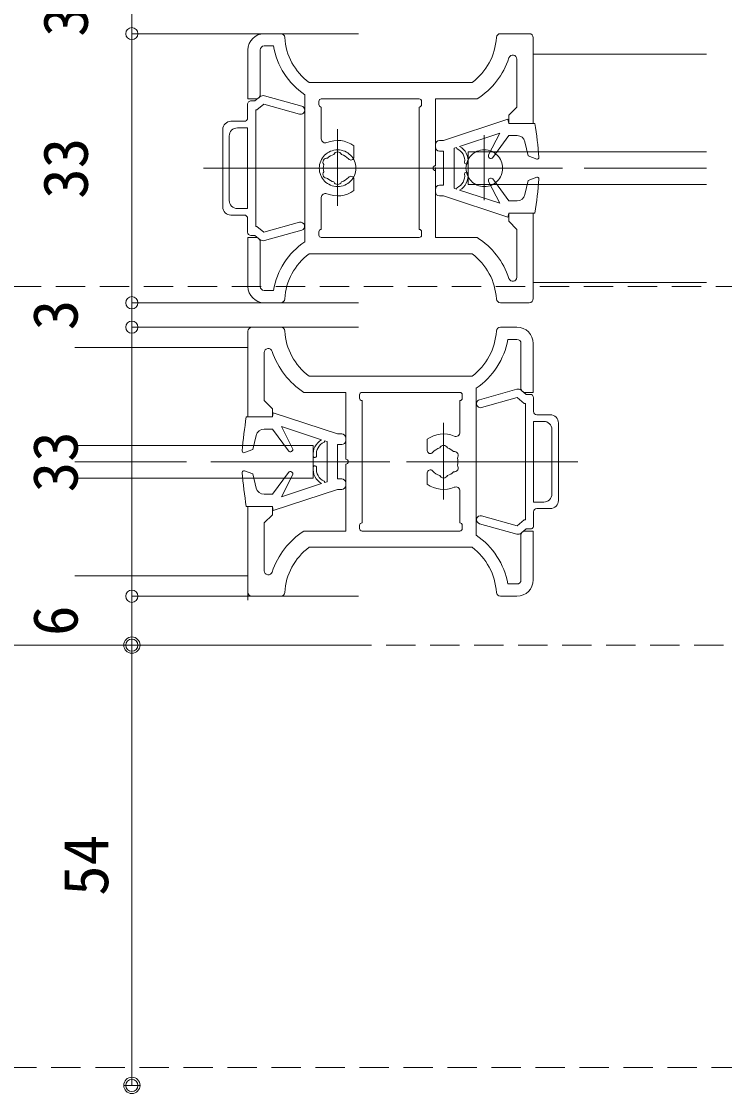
# Model space of a CAD drawing. Units: millimetres on the paper, enlarged 5 times, with parts at other scales. Extents: x -992 to 1008, y -685 to 700.
# Drawn here: x -435.6 to -291.8, y -446 to -226.8 of the extents above; entities that cross this region are included whole.
import ezdxf
from ezdxf.enums import TextEntityAlignment as Align

# ---------------------------------------------------------------- set-up
doc = ezdxf.new("R2010")
doc.units = ezdxf.units.MM
doc.header["$LTSCALE"] = 5
doc.header["$PDMODE"] = 32
doc.header["$PDSIZE"] = 2.5
for name, pattern in [('CHAIN1', [8, 5, -1, 1, -1]), ('DASHED1', [1.8, 1.2, -0.6]), ('DOUBLE_CHAIN1', [8.8, 5, -1, 0.6, -0.6, 0.6, -1])]:
    doc.linetypes.add(name, pattern=pattern)
doc.layers.add('2-0_18', color=7, linetype='Continuous', lineweight=18)
doc.styles.add('ＭＳ ゴシック', font='')
doc.styles.get('ＭＳ ゴシック').set_extended_font_data('MS Gothic')

msp = doc.modelspace()

# ---------------------------------------------------------------- linework, layer by layer
at = {"layer": '2-0_18', "color": 4, "lineweight": 9}
for p, q in [((-413.031, -224.343), (-413.031, -229.343)), ((-413.031, -229.343), (-366.71, -229.343)), ((-413.031, -229.343), (-413.031, -284.343)), ((-413.031, -284.343), (-366.71, -284.343)), ((-413.031, -284.343), (-413.031, -289.343)), ((-413.031, -284.343), (-366.71, -284.343)), ((-413.031, -289.343), (-366.71, -289.343)), ((-413.031, -289.343), (-413.031, -344.343)), ((-413.031, -344.343), (-366.71, -344.343))]:
    msp.add_line(p, q, dxfattribs=at)
at = {"layer": '2-0_18', "color": 4}
for p, q in [((-413.031, -229.343), (-366.71, -229.343)), ((-413.031, -284.343), (-366.71, -284.343)), ((-413.031, -354.343), (-413.031, -284.343)), ((-413.031, -354.343), (-461.046, -354.343)), ((-413.031, -444.343), (-413.031, -354.343)), ((-413.031, -444.343), (-414.698, -444.343))]:
    msp.add_line(p, q, dxfattribs=at)
at = {"layer": '2-0_18'}
for p, q in [((-385.962, -229.343), (-382.602, -229.343)), ((-337.655, -229.343), (-331.795, -229.343)), ((-384.085, -231.843), (-385.962, -231.843)), ((-330.962, -230.177), (-330.962, -247.677)), ((-389.295, -242.677), (-389.295, -232.677)), ((-386.795, -232.677), (-386.795, -241.843)), ((-295.539, -233.51), (-330.962, -233.51)), ((-334.295, -234.548), (-334.295, -244.343)), ((-343.462, -239.343), (-376.795, -239.343)), ((-387.628, -242.677), (-389.295, -242.677)), ((-387.861, -243.093), (-388.698, -243.093)), ((-386.833, -242.24), (-387.861, -243.093)), ((-378.303, -244.173), (-385.925, -242.047)), ((-377.628, -256.343), (-377.628, -241.816)), ((-374.795, -243.843), (-374.795, -243.177)), ((-374.295, -242.677), (-354.295, -242.677)), ((-353.795, -243.843), (-353.795, -243.177)), ((-350.962, -242.677), (-342.423, -242.677)), ((-350.962, -256.343), (-350.962, -242.677)), ((-389.361, -243.826), (-389.361, -244.093)), ((-389.361, -246.593), (-389.361, -244.093)), ((-387.694, -244.927), (-387.46, -244.927)), ((-387.694, -244.927), (-387.694, -268.76)), ((-387.46, -244.927), (-386.037, -243.746)), ((-386.037, -243.746), (-378.751, -245.779)), ((-374.295, -250.843), (-374.295, -244.343)), ((-354.295, -244.343), (-354.295, -269.343)), ((-390.028, -247.26), (-392.779, -247.26)), ((-394.446, -264.76), (-394.446, -248.927)), ((-391.446, -248.593), (-389.361, -248.593)), ((-389.361, -248.593), (-389.361, -265.093)), ((-393.112, -263.427), (-393.112, -250.26)), ((-350.128, -251.177), (-349.295, -251.177)), ((-339.225, -254.638), (-335.962, -250.177)), ((-335.962, -250.177), (-334.276, -250.177)), ((-367.628, -254.557), (-367.628, -252.261)), ((-349.295, -253.343), (-350.128, -253.343)), ((-349.295, -260.343), (-349.295, -253.358)), ((-347.128, -260.942), (-347.128, -252.745)), ((-344.295, -260.177), (-344.295, -253.51)), ((-295.539, -253.51), (-344.295, -253.51)), ((-377.628, -271.871), (-377.628, -257.343)), ((-350.962, -271.01), (-350.962, -257.343)), ((-367.628, -259.129), (-367.628, -261.426)), ((-350.128, -260.343), (-349.295, -260.343)), ((-344.295, -260.177), (-295.539, -260.177)), ((-340.073, -259.572), (-337.795, -264.014)), ((-335.962, -263.51), (-339.225, -259.048)), ((-331.962, -259.343), (-332.655, -262.232)), ((-330.246, -258.698), (-331.962, -259.343)), ((-374.295, -269.343), (-374.295, -262.843)), ((-349.295, -262.51), (-350.128, -262.51)), ((-336.129, -266.843), (-349.295, -262.51)), ((-346.628, -261.107), (-347.128, -260.942)), ((-346.628, -260.976), (-346.628, -261.107)), ((-337.795, -264.014), (-346.013, -261.309)), ((-391.446, -265.093), (-389.361, -265.093)), ((-334.276, -263.51), (-335.962, -263.51)), ((-390.028, -266.427), (-392.788, -266.427)), ((-389.361, -267.093), (-389.361, -268.26)), ((-335.962, -266.01), (-336.129, -266.843)), ((-335.962, -266.01), (-330.629, -266.01)), ((-335.962, -267.677), (-335.962, -266.01)), ((-330.962, -266.01), (-330.962, -283.51)), ((-389.361, -268.26), (-389.361, -269.921)), ((-385.925, -271.64), (-378.303, -269.513)), ((-334.295, -269.343), (-335.962, -267.677)), ((-334.295, -269.343), (-334.295, -279.139)), ((-389.295, -271.01), (-387.628, -271.01)), ((-389.295, -281.01), (-389.295, -271.01)), ((-388.698, -270.593), (-387.861, -270.593)), ((-387.861, -270.593), (-386.833, -271.446)), ((-374.795, -270.51), (-374.795, -269.843)), ((-354.295, -271.01), (-374.295, -271.01)), ((-353.795, -270.51), (-353.795, -269.843)), ((-342.423, -271.01), (-350.962, -271.01)), ((-386.795, -271.843), (-386.795, -281.01)), ((-376.795, -274.343), (-343.462, -274.343)), ((-330.962, -280.177), (-295.539, -280.177)), ((-385.962, -281.843), (-384.085, -281.843)), ((-382.602, -284.343), (-385.962, -284.343)), ((-331.795, -284.343), (-337.655, -284.343)), ((-389.295, -307.677), (-389.295, -290.177)), ((-388.462, -289.343), (-382.602, -289.343)), ((-337.654, -289.343), (-334.295, -289.343)), ((-389.295, -293.51), (-424.718, -293.51)), ((-334.295, -291.843), (-336.171, -291.843)), ((-333.462, -301.843), (-333.462, -292.677)), ((-330.962, -292.677), (-330.962, -302.677)), ((-385.962, -304.343), (-385.962, -294.548)), ((-343.462, -299.343), (-376.795, -299.343)), ((-342.628, -301.816), (-342.628, -316.343)), ((-334.331, -302.047), (-341.953, -304.173)), ((-332.396, -303.093), (-333.424, -302.24)), ((-385.962, -304.343), (-384.295, -306.01)), ((-366.462, -303.177), (-366.462, -303.843)), ((-365.962, -302.677), (-345.962, -302.677)), ((-365.962, -329.343), (-365.962, -304.343)), ((-345.962, -304.343), (-345.962, -310.843)), ((-345.462, -303.177), (-345.462, -303.843)), ((-330.962, -302.677), (-332.628, -302.677)), ((-331.559, -303.093), (-332.396, -303.093)), ((-330.896, -305.427), (-330.896, -303.765)), ((-384.295, -306.01), (-384.295, -307.677)), ((-332.563, -328.76), (-332.563, -304.927)), ((-330.896, -306.593), (-330.896, -305.427)), ((-384.295, -307.677), (-389.628, -307.677)), ((-328.811, -308.593), (-330.896, -308.593)), ((-330.896, -325.094), (-330.896, -308.593)), ((-330.229, -307.26), (-327.469, -307.26)), ((-325.811, -308.927), (-325.811, -324.76)), ((-385.981, -310.177), (-384.295, -310.177)), ((-384.295, -310.177), (-381.032, -314.638)), ((-370.962, -311.177), (-370.128, -311.177)), ((-327.144, -310.26), (-327.144, -323.427)), ((-373.128, -312.745), (-373.128, -320.942)), ((-370.128, -313.343), (-370.962, -313.343)), ((-370.962, -313.358), (-370.962, -320.343)), ((-352.628, -312.261), (-352.628, -314.557)), ((-375.962, -313.51), (-424.718, -313.51)), ((-375.962, -313.51), (-375.962, -320.177)), ((-369.295, -317.343), (-369.295, -331.01)), ((-342.628, -317.343), (-342.628, -331.871)), ((-388.295, -319.343), (-390.011, -318.698)), ((-387.602, -322.232), (-388.295, -319.343)), ((-381.032, -319.048), (-384.295, -323.51)), ((-382.462, -324.014), (-380.183, -319.572)), ((-352.628, -321.426), (-352.628, -319.129)), ((-424.718, -320.177), (-375.962, -320.177)), ((-374.244, -321.309), (-382.462, -324.014)), ((-373.128, -320.942), (-373.628, -321.107)), ((-373.628, -321.107), (-373.628, -320.976)), ((-370.962, -320.343), (-370.128, -320.343)), ((-384.295, -323.51), (-385.981, -323.51)), ((-370.962, -322.51), (-384.128, -326.843)), ((-370.128, -322.51), (-370.962, -322.51)), ((-345.962, -322.843), (-345.962, -329.343)), ((-389.295, -345.177), (-389.295, -326.01)), ((-384.128, -326.843), (-384.295, -326.01)), ((-328.811, -325.094), (-330.896, -325.094)), ((-330.229, -326.427), (-327.478, -326.427)), ((-334.22, -329.941), (-341.505, -327.908)), ((-330.896, -327.093), (-330.896, -329.593)), ((-385.962, -339.139), (-385.962, -329.343)), ((-366.462, -329.843), (-366.462, -330.51)), ((-345.462, -329.843), (-345.462, -330.51)), ((-341.953, -329.514), (-334.331, -331.64)), ((-332.796, -328.76), (-334.22, -329.941)), ((-333.424, -331.446), (-332.396, -330.593)), ((-332.563, -328.76), (-332.796, -328.76)), ((-332.396, -330.593), (-331.558, -330.593)), ((-330.896, -329.86), (-330.896, -329.593)), ((-369.295, -331.01), (-377.834, -331.01)), ((-345.962, -331.01), (-365.962, -331.01)), ((-333.462, -341.01), (-333.462, -331.843)), ((-332.628, -331.01), (-330.962, -331.01)), ((-330.962, -331.01), (-330.962, -341.01)), ((-376.795, -334.343), (-343.462, -334.343)), ((-424.718, -340.177), (-389.295, -340.177)), ((-336.171, -341.843), (-334.295, -341.843)), ((-382.602, -344.343), (-388.462, -344.343)), ((-334.295, -344.343), (-337.654, -344.343)), ((-411.365, -444.343), (-414.698, -444.343))]:
    msp.add_line(p, q, dxfattribs=at)
at = {"layer": '2-0_18', "linetype": 'DOUBLE_CHAIN1'}
for p, q in [((-377.628, -270.177), (-377.628, -243.51)), ((-342.628, -303.51), (-342.628, -330.177)), ((-349.295, -323.51), (-349.295, -310.177)), ((-372.628, -316.843), (-385.962, -316.843)), ((-342.628, -316.843), (-355.962, -316.843))]:
    msp.add_line(p, q, dxfattribs=at)
at = {"layer": '2-0_18', "linetype": 'CHAIN1'}
for p, q in [((-370.962, -248.868), (-370.962, -264.565)), ((-340.962, -250.072), (-340.962, -263.406)), ((-295.539, -256.843), (-398.404, -256.843)), ((-379.134, -256.843), (-324.971, -256.843)), ((-349.295, -308.868), (-349.295, -324.565)), ((-321.853, -316.843), (-424.718, -316.843)), ((-395.286, -316.843), (-341.123, -316.843))]:
    msp.add_line(p, q, dxfattribs=at)
at = {"layer": '2-0_18', "linetype": 'DASHED1'}
msp.add_line((-350.962, -247.677), (-350.962, -266.01), dxfattribs=at)
at = {"layer": '2-0_18', "linetype": 'DASHED1', "lineweight": 20}
for p, q in [((-743.603, -281.01), (-40.788, -281.01)), ((-478.033, -354.343), (-40.788, -354.343)), ((-474.498, -440.677), (-40.788, -440.677))]:
    msp.add_line(p, q, dxfattribs=at)
at = {"layer": '2-0_18'}
for points in [[(-330.629, -247.677), (-335.962, -247.677), (-335.962, -246.01), (-334.295, -244.343)], [(-349.295, -251.177), (-336.129, -246.843), (-335.962, -247.677)], [(-346.013, -252.377), (-337.795, -249.673), (-340.073, -254.115)], [(-332.655, -251.454), (-331.962, -254.343), (-330.246, -254.989)], [(-347.128, -252.745), (-346.628, -252.58), (-346.628, -252.711)], [(-378.751, -267.908), (-386.037, -269.941), (-387.46, -268.76), (-387.694, -268.76)], [(-377.834, -302.677), (-369.295, -302.677), (-369.295, -316.343)], [(-341.505, -305.779), (-334.22, -303.746), (-332.796, -304.927), (-332.563, -304.927)], [(-384.295, -307.677), (-384.128, -306.843), (-370.962, -311.177)], [(-380.183, -314.115), (-382.462, -309.673), (-374.244, -312.377)], [(-390.011, -314.989), (-388.295, -314.343), (-387.602, -311.454)], [(-373.628, -312.711), (-373.628, -312.58), (-373.128, -312.745)], [(-389.628, -326.01), (-384.295, -326.01), (-384.295, -327.677), (-385.962, -329.343)]]:
    msp.add_lwpolyline(points, dxfattribs=at)
at = {"layer": '2-0_18', "color": 4, "lineweight": 9}
msp.add_lwpolyline([(-413.031, -344.343), (-413.031, -354.343), (-366.71, -354.343)], dxfattribs=at)
at = {"layer": '2-0_18', "linetype": 'DOUBLE_CHAIN1'}
for centre in [(-370.962, -256.843), (-340.962, -256.843)]:
    msp.add_circle(centre, 3.75, dxfattribs=at)
at = {"layer": '2-0_18', "color": 4}
for centre in [(-413.031, -354.343), (-413.031, -444.343)]:
    msp.add_circle(centre, 1.667, dxfattribs=at)
at = {"layer": '2-0_18'}
for centre, radius, start, end in [((-385.962, -232.677), 3.333, 90, 180), ((-382.602, -230.177), 0.833, 3.58331, 90), ((-369.295, -229.343), 12.5, 183.58331, 233.13009), ((-350.962, -229.343), 12.5, 306.86988, 356.41667), ((-337.655, -230.177), 0.833, 90, 176.41667), ((-331.795, -230.177), 0.833, 0, 90), ((-385.962, -232.677), 0.833, 90, 180), ((-369.295, -229.343), 15, 189.59405, 236.251), ((-350.962, -229.343), 15.833, 302.63688, 341.80511), ((-335.128, -234.548), 0.833, 0, 161.80511), ((-388.698, -243.763), 0.667, 83.74692, 185.47778), ((-387.628, -241.843), 0.833, 270, 0), ((-386.194, -243.01), 1, 74.41074, 129.67924), ((-374.295, -243.177), 0.5, 90, 180), ((-354.295, -243.177), 0.5, 0, 90), ((-378.528, -244.976), 0.833, 254.41073, 74.41074), ((-374.295, -243.843), 0.5, 180, 270), ((-354.295, -243.843), 0.5, 270, 0), ((-392.779, -248.927), 1.667, 90, 180), ((-390.028, -246.593), 0.667, 270, 0), ((-391.446, -250.26), 1.667, 90, 180), ((-412.885, -261.03), 83.333, 4.39027, 9.22102), ((-373.462, -250.843), 0.833, 180, 292.61985), ((-370.962, -256.843), 5.667, 53.96811, 112.61985), ((-350.128, -252.01), 0.833, 90, 180), ((-334.276, -251.843), 1.667, 13.49573, 90), ((-370.962, -256.843), 2.917, 105.35887, 134.64111), ((-370.962, -254.343), 0.833, 22.02431, 157.97567), ((-370.962, -256.843), 2.917, 40.1841, 74.64111), ((-350.128, -252.51), 0.833, 180, 270), ((-346.462, -252.711), 0.167, 180, 245.68424), ((-347.628, -255.293), 2.667, 352.65043, 65.68425), ((-347.628, -255.293), 3.333, 352.65043, 61.00494), ((-339.628, -254.343), 0.5, 152.84901, 323.82075), ((-373.127, -255.593), 0.833, 82.02431, 217.97567), ((-370.962, -256.843), 2.917, 165.35887, 194.64111), ((-368.255, -254.557), 0.626, 220.18409, 0), ((-350.962, -256.843), 0.5, 90, 270), ((-344.653, -255.677), 0.333, 172.65043, 352.65043), ((-330.128, -254.677), 0.333, 249.3903, 4.39027), ((-373.127, -258.093), 0.833, 142.0243, 277.97567), ((-368.255, -259.129), 0.626, 0, 139.81588), ((-347.628, -258.394), 2.667, 294.31573, 7.34955), ((-347.628, -258.394), 3.333, 298.99504, 7.34955), ((-344.653, -258.01), 0.333, 7.34955, 187.34954), ((-370.962, -256.843), 2.917, 225.35887, 254.64111), ((-370.962, -259.343), 0.833, 202.0243, 337.97567), ((-370.962, -256.843), 2.917, 285.35887, 319.81588), ((-350.128, -261.177), 0.833, 90, 180), ((-339.628, -259.343), 0.5, 36.17923, 207.15097), ((-412.885, -252.656), 83.333, 350.77896, 355.60971), ((-330.128, -259.01), 0.333, 355.60971, 110.60968), ((-373.462, -262.843), 0.833, 67.38013, 180), ((-370.962, -256.843), 5.667, 247.38012, 306.03187), ((-350.128, -261.677), 0.833, 180, 270), ((-346.462, -260.976), 0.167, 114.31573, 180), ((-334.276, -261.843), 1.667, 270, 346.50425), ((-392.779, -264.76), 1.667, 180, 270), ((-391.446, -263.427), 1.667, 180, 270), ((-390.028, -267.093), 0.667, 0, 90), ((-378.528, -268.711), 0.833, 285.58924, 105.58924), ((-374.295, -269.843), 0.5, 90, 180), ((-354.295, -269.843), 0.5, 0, 90), ((-388.698, -269.928), 0.667, 179.46746, 274.039), ((-387.628, -271.843), 0.833, 0, 90), ((-386.194, -270.677), 1, 230.32073, 285.58924), ((-374.295, -270.51), 0.5, 180, 270), ((-354.295, -270.51), 0.5, 270, 0), ((-350.962, -284.343), 15.833, 18.19487, 57.3631), ((-369.295, -284.343), 15, 123.74897, 170.40592), ((-369.295, -284.343), 12.5, 126.86988, 176.41667), ((-350.962, -284.343), 12.5, 3.58331, 53.1301), ((-335.128, -279.139), 0.833, 198.19487, 0), ((-385.962, -281.01), 3.333, 180, 270), ((-385.962, -281.01), 0.833, 180, 270), ((-382.602, -283.51), 0.833, 270, 356.41667), ((-337.655, -283.51), 0.833, 183.58331, 270), ((-331.795, -283.51), 0.833, 270, 0), ((-388.462, -290.177), 0.833, 90, 180), ((-382.602, -290.177), 0.833, 3.58331, 90), ((-369.295, -289.343), 12.5, 183.58331, 233.13009), ((-350.962, -289.343), 12.5, 306.86988, 356.41667), ((-337.654, -290.177), 0.833, 90, 176.41667), ((-334.295, -292.677), 3.333, 0, 90), ((-350.962, -289.343), 15, 303.74897, 350.40592), ((-334.295, -292.677), 0.833, 0, 90), ((-385.128, -294.548), 0.833, 18.19487, 180), ((-369.295, -289.343), 15.833, 198.19487, 237.36309), ((-334.062, -303.01), 1, 50.32074, 105.58924), ((-332.628, -301.843), 0.833, 180, 270), ((-365.962, -303.177), 0.5, 90, 180), ((-365.962, -303.843), 0.5, 180, 270), ((-345.962, -303.177), 0.5, 0, 90), ((-345.962, -303.843), 0.5, 270, 0), ((-341.729, -304.976), 0.833, 105.58924, 285.58924), ((-331.559, -303.759), 0.667, 359.46746, 94.039), ((-330.229, -306.593), 0.667, 180, 270), ((-307.372, -321.03), 83.333, 170.77896, 175.60971), ((-328.811, -310.26), 1.667, 0, 90), ((-327.478, -308.927), 1.667, 0, 90), ((-385.981, -311.843), 1.667, 90, 166.50425), ((-370.128, -312.01), 0.833, 0, 90), ((-349.295, -316.843), 5.667, 67.38013, 126.03187), ((-346.795, -310.843), 0.833, 247.38012, 0), ((-372.628, -315.293), 3.333, 118.99504, 187.34954), ((-372.628, -315.293), 2.667, 114.31573, 187.34954), ((-373.795, -312.711), 0.167, 294.31573, 0), ((-370.128, -312.51), 0.833, 270, 0), ((-390.128, -314.677), 0.333, 175.60971, 290.60968), ((-380.628, -314.343), 0.5, 216.17922, 27.15097), ((-352.002, -314.557), 0.626, 180, 319.81588), ((-349.295, -316.843), 2.917, 105.35887, 139.81588), ((-349.295, -314.343), 0.833, 22.02431, 157.97567), ((-349.295, -316.843), 2.917, 45.35887, 74.64111), ((-347.13, -315.593), 0.833, 322.0243, 97.97568), ((-375.604, -315.677), 0.333, 187.34954, 7.34955), ((-375.604, -318.01), 0.333, 352.65043, 172.65043), ((-369.295, -316.843), 0.5, 270, 90), ((-347.13, -318.093), 0.833, 262.0243, 37.97568), ((-349.295, -316.843), 2.917, 345.35887, 14.64111), ((-390.128, -319.01), 0.333, 69.3903, 184.39027), ((-307.372, -312.656), 83.333, 184.39027, 189.22102), ((-380.628, -319.343), 0.5, 332.84901, 143.82075), ((-372.628, -318.394), 3.333, 172.65043, 241.00494), ((-372.628, -318.394), 2.667, 172.65043, 245.68424), ((-352.002, -319.129), 0.626, 40.1841, 180), ((-349.295, -316.843), 2.917, 220.18409, 254.64111), ((-349.295, -319.343), 0.833, 202.0243, 337.97567), ((-349.295, -316.843), 2.917, 285.35887, 314.64111), ((-373.795, -320.976), 0.167, 0, 65.68425), ((-370.128, -321.177), 0.833, 0, 90), ((-370.128, -321.677), 0.833, 270, 0), ((-349.295, -316.843), 5.667, 233.9681, 292.61985), ((-346.795, -322.843), 0.833, 0, 112.61985), ((-385.981, -321.843), 1.667, 193.49572, 270), ((-328.811, -323.427), 1.667, 270, 0), ((-330.229, -327.093), 0.667, 90, 180), ((-327.478, -324.76), 1.667, 270, 0), ((-341.729, -328.711), 0.833, 74.41074, 254.41073), ((-365.962, -329.843), 0.5, 90, 180), ((-365.962, -330.51), 0.5, 180, 270), ((-345.962, -329.843), 0.5, 0, 90), ((-345.962, -330.51), 0.5, 270, 0), ((-331.558, -329.924), 0.667, 263.74691, 5.47778), ((-369.295, -344.343), 15.833, 122.63688, 161.80511), ((-350.962, -344.343), 15, 9.59406, 56.25101), ((-334.062, -330.677), 1, 254.41073, 309.67924), ((-332.628, -331.843), 0.833, 90, 180), ((-369.295, -344.343), 12.5, 126.86988, 176.41667), ((-350.962, -344.343), 12.5, 3.58331, 53.1301), ((-385.128, -339.139), 0.833, 180, 341.80511), ((-334.295, -341.01), 0.833, 270, 0), ((-334.295, -341.01), 3.333, 270, 0), ((-388.462, -343.51), 0.833, 180, 270), ((-382.602, -343.51), 0.833, 270, 356.41667), ((-337.654, -343.51), 0.833, 183.58331, 270)]:
    msp.add_arc(centre, radius, start, end, dxfattribs=at)
at = {"layer": '2-0_18', "color": 5}
for p in [(-413.031, -229.343), (-413.031, -284.343), (-413.031, -289.343), (-413.031, -344.343), (-413.031, -354.343), (-413.031, -444.343)]:
    msp.add_point(p, dxfattribs=at)
at = {"layer": '2-0_18', "color": 1}
for p in [(-413.031, -354.343), (-413.031, -444.343)]:
    msp.add_point(p, dxfattribs=at)
at = {"layer": '2-0_18', "color": 4}
for p in [(-413.031, -354.343), (-413.031, -444.343)]:
    msp.add_point(p, dxfattribs=at)

# ---------------------------------------------------------------- texts
at = {"layer": '2-0_18', "style": 'ＭＳ ゴシック'}
for s, p in [('3', (-419.281, -229.968)), ('33', (-419.281, -263.093)), ('3', (-421.365, -289.968)), ('33', (-421.365, -323.093)), ('6', (-421.365, -352.468)), ('54', (-415.115, -405.593))]:
    msp.add_text(s, height=9.164, rotation=90, dxfattribs=at).set_placement(p, align=Align.BOTTOM_LEFT)

doc.saveas('drawing.dxf')
